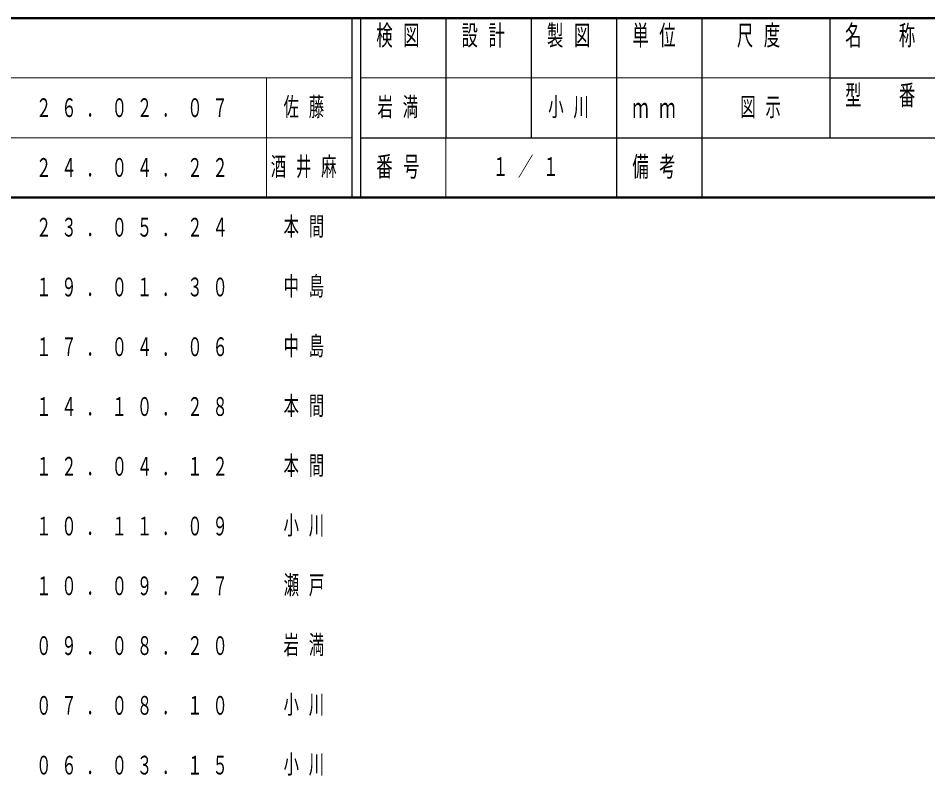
# Model space of a CAD drawing. Units: millimetres on the paper, scale 1:20. Extents: x -365 to 0, y -68 to 257.
# Drawn here: x -277.6 to -171, y -67.7 to 21 of the extents above; entities that cross this region are included whole.
import ezdxf

# ---------------------------------------------------------------- set-up
doc = ezdxf.new("R2010")
doc.units = ezdxf.units.MM
doc.layers.add('99', color=7, linetype='Continuous')
doc.layers.add('NAKAMURA図枠', color=7, linetype='Continuous', lineweight=13)
doc.styles.add('ＭＳ ゴシック', font='')
doc.styles.get('ＭＳ ゴシック').set_extended_font_data('MS Gothic')

msp = doc.modelspace()

# ---------------------------------------------------------------- linework, layer by layer
at = {"layer": 'NAKAMURA図枠', "lineweight": 50}
for p, q in [((-365, 21), (0, 21)), ((-365, 0), (0, 0))]:
    msp.add_line(p, q, dxfattribs=at)
at = {"layer": 'NAKAMURA図枠', "color": 211, "lineweight": 25}
for p, q in [((-238.5, 21), (-238.5, 0)), ((-237.5, 21), (-237.5, 0)), ((-227.5, 21), (-227.5, 7)), ((-217.5, 21), (-217.5, 7)), ((-207.5, 21), (-207.5, 0)), ((-197.5, 21), (-197.5, 7)), ((-182.5, 21), (-182.5, 7)), ((-182.5, 14), (-70, 14)), ((-237.5, 7), (0, 7))]:
    msp.add_line(p, q, dxfattribs=at)
at = {"layer": 'NAKAMURA図枠'}
for p, q in [((-365, 14), (-238.5, 14)), ((-248.5, 14), (-248.5, 0)), ((-237.5, 14), (-182.5, 14)), ((-365, 7), (-238.5, 7)), ((-227.5, 7), (-227.5, 0))]:
    msp.add_line(p, q, dxfattribs=at)
at = {"layer": 'NAKAMURA図枠', "lineweight": 25}
msp.add_line((-197.5, 7), (-197.5, 0), dxfattribs=at)

# ---------------------------------------------------------------- texts
at = {"layer": '99', "char_height": 2.199, "attachment_point": 4, "style": 'ＭＳ ゴシック'}
for s, insert in [('\\T1.64;\\W0.6;佐藤', (-246.5, 10.5)), ('\\T1.64;\\W0.6;岩満', (-235.5, 10.5)), ('\\T1.64;\\W0.6;小川', (-215.5, 10.5)), ('\\T1.64;\\W0.6;図示', (-193, 10.5)), ('\\T1.64;\\W0.6;２６．０２．０７', (-275.5, 10.5)), ('\\T1.64;\\W0.6;２４．０４．２２', (-275.5, 3.5)), ('\\T1.64;\\W0.6;酒井麻', (-248, 3.5)), ('\\T1.64;\\W0.6;１／１', (-222, 3.5)), ('\\T1.64;\\W0.6;本間', (-246.5, -3.5)), ('\\T1.64;\\W0.6;２３．０５．２４', (-275.5, -3.5)), ('\\T1.64;\\W0.6;１９．０１．３０', (-275.5, -10.5)), ('\\T1.64;\\W0.6;中島', (-246.5, -10.5)), ('\\T1.64;\\W0.6;中島', (-246.5, -17.5)), ('\\T1.64;\\W0.6;１７．０４．０６', (-275.5, -17.5)), ('\\T1.64;\\W0.6;１４．１０．２８', (-275.5, -24.5)), ('\\T1.64;\\W0.6;本間', (-246.5, -24.5)), ('\\T1.64;\\W0.6;１２．０４．１２', (-275.5, -31.5)), ('\\T1.64;\\W0.6;本間', (-246.5, -31.5)), ('\\T1.64;\\W0.6;小川', (-246.5, -38.5)), ('\\T1.64;\\W0.6;１０．１１．０９', (-275.5, -38.5)), ('\\T1.64;\\W0.6;１０．０９．２７', (-275.5, -45.5)), ('\\T1.64;\\W0.6;瀬戸', (-246.5, -45.5)), ('\\T1.64;\\W0.6;岩満', (-246.5, -52.5)), ('\\T1.64;\\W0.6;０９．０８．２０', (-275.5, -52.5)), ('\\T1.64;\\W0.6;０７．０８．１０', (-275.5, -59.5)), ('\\T1.64;\\W0.6;小川', (-246.5, -59.5)), ('\\T1.64;\\W0.6;小川', (-246.5, -66.5)), ('\\T1.64;\\W0.6;０６．０３．１５', (-275.5, -66.5))]:
    msp.add_mtext(s, dxfattribs=dict(at, insert=insert))
at = {"layer": 'NAKAMURA図枠', "color": 4, "char_height": 2.346, "style": 'ＭＳ ゴシック'}
for s, insert, attachment_point in [('\\T1.64;\\W0.6;検図', (-232.5, 20.167), 2), ('\\T1.64;\\W0.6;設計', (-222.5, 20.167), 2), ('\\T1.64;\\W0.6;製図', (-212.5, 20.167), 2), ('\\T1.64;\\W0.6;単位', (-202.5, 20.167), 2), ('\\T1.64;\\W0.6;尺度', (-190.25, 20.167), 2), ('\\T1.64;\\W0.6;名\u3000称', (-176, 20.167), 2), ('\\T1.64;\\W0.6;型\u3000番', (-176, 13.167), 2), ('\\T1.64;\\W0.6;ｍｍ', (-202.5, 10.5), 5), ('\\T1.64;\\W0.6;番号', (-232.5, 3.5), 5), ('\\T1.64;\\W0.6;備考', (-202.5, 3.5), 5)]:
    msp.add_mtext(s, dxfattribs=dict(at, insert=insert, attachment_point=attachment_point))

doc.saveas('drawing.dxf')
